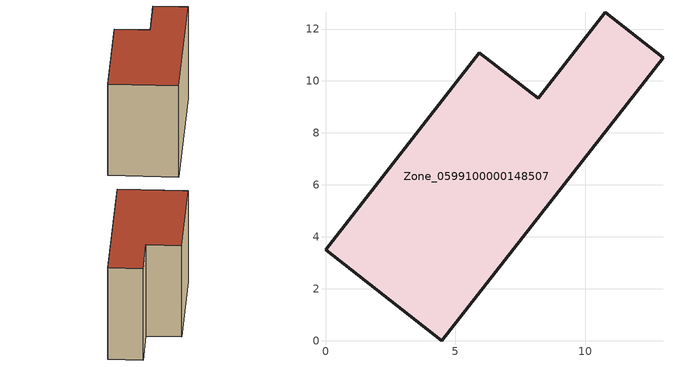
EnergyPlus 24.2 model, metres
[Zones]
Zone_0599100000148507
 floor ground (C_G): 4.48,0 0,3.5 5.93,11.09 8.19,9.33 10.77,12.64 13,10.9 z4.04
 wall outside (C_F): 13,10.9 10.77,12.64 8.19,9.33 5.93,11.09 0,3.5 4.48,0 13,10.9 z4.04:12.18
 roof outside (C_R): 0,3.5 4.48,0 13,10.9 10.77,12.64 8.19,9.33 5.93,11.09 z12.18
[BUILDING]
Pand.0599100000148507: North Axis=0; Terrain=City; Loads Convergence Tolerance Value=0.04; Temperature Convergence Tolerance Value=0.4; Solar Distribution=FullExterior; Maximum Number of Warmup Days=25; Minimum Number of Warmup Days=1
[Site:Location]
Rotterdam.The.Hague.AP_ZH_NLD Design_Conditions: Latitude=51.96; Longitude=4.45; Time Zone=1; Elevation=-4.5
[SITE:GROUNDTEMPERATURE:BUILDINGSURFACE]
18, 18, 18, 18, 18, 18, 18, 18, 18, 18, 18, 18
[MATERIAL] Thermal Absorptance=0.9; Solar Absorptance=0.7; Visible Absorptance=0.7
Name | Roughness | Thickness | Conductivity | Density | Specific Heat
G.TI.1975-1991 | MediumSmooth | 0.15 | 0.288461 | 540 | 1210
F.TI.1975-1991 | Rough | 0.3 | 0.230769 | 1920 | 840
R.TI.1975-1991 | MediumRough | 0.2 | 0.153846 | 1500 | 1000
[CONSTRUCTION]
C_G: G.TI.1975-1991
C_F: F.TI.1975-1991
C_R: R.TI.1975-1991
[ZONE]
Zone_0599100000148507: Type=1; Multiplier=1; Ceiling Height=Autocalculate; Volume=Autocalculate; Floor Area=autocalculate; Part of Total Floor Area=Yes
[ZONEINFILTRATION:DESIGNFLOWRATE]
Infil_Zone_0599100000148507: Zone or ZoneList or Space or SpaceList=Zone_0599100000148507; Schedule=AlwaysOn; Design Flow Rate Calculation Method=Flow/Area; Flow Rate per Floor Area=0.003; Constant Term Coefficient=1; Temperature Term Coefficient=0; Velocity Term Coefficient=0; Velocity Squared Term Coefficient=0
[HVACTEMPLATE:ZONE:IDEALLOADSAIRSYSTEM]
Zone_0599100000148507: Maximum Heating Supply Air Temperature=50; Minimum Cooling Supply Air Temperature=13; Maximum Heating Supply Air Humidity Ratio=0.0156; Minimum Cooling Supply Air Humidity Ratio=0.0077; Heating Limit=NoLimit; Cooling Limit=NoLimit; Dehumidification Control Type=ConstantSensibleHeatRatio; Cooling Sensible Heat Ratio=0.7; Dehumidification Setpoint=60; Humidification Control Type=None; Humidification Setpoint=30; Outdoor Air Method=None; Outdoor Air Flow Rate per Person=0.00944; Outdoor Air Flow Rate per Zone Floor Area=0; Outdoor Air Flow Rate per Zone=0; Demand Controlled Ventilation Type=None; Outdoor Air Economizer Type=NoEconomizer; Heat Recovery Type=None; Sensible Heat Recovery Effectiveness=0.7; Latent Heat Recovery Effectiveness=0.65
[ZONECONTROL:THERMOSTAT]
ThermostatControl_Zone_0599100000148507: Zone or ZoneList=Zone_0599100000148507; Control Type Schedule=DualSetpointControlType; Control 1=Thermostat_Zone_0599100000148507; Temperature Difference Between Cutout And Setpoint=0
[THERMOSTATSETPOINT:DUALSETPOINT]
Thermostat_Zone_0599100000148507: Heating Setpoint Temperature Schedule=HeatingSetpoint_Zone_0599100000148507; Cooling Setpoint Temperature Schedule=CoolingSetpoint_Zone_0599100000148507
[SCHEDULE:COMPACT]
HeatingSetpoint_Zone_0599100000148507: Through: 12/31, For: AllDays, Until: 24:00, 21
CoolingSetpoint_Zone_0599100000148507: Through: 12/31, For: AllDays, Until: 24:00, 24
DualSetpointControlType: Through: 12/31, For: AllDays, Until: 24:00, 4
AlwaysOn: Through: 12/31, For: AllDays, Until: 24:00, 1
